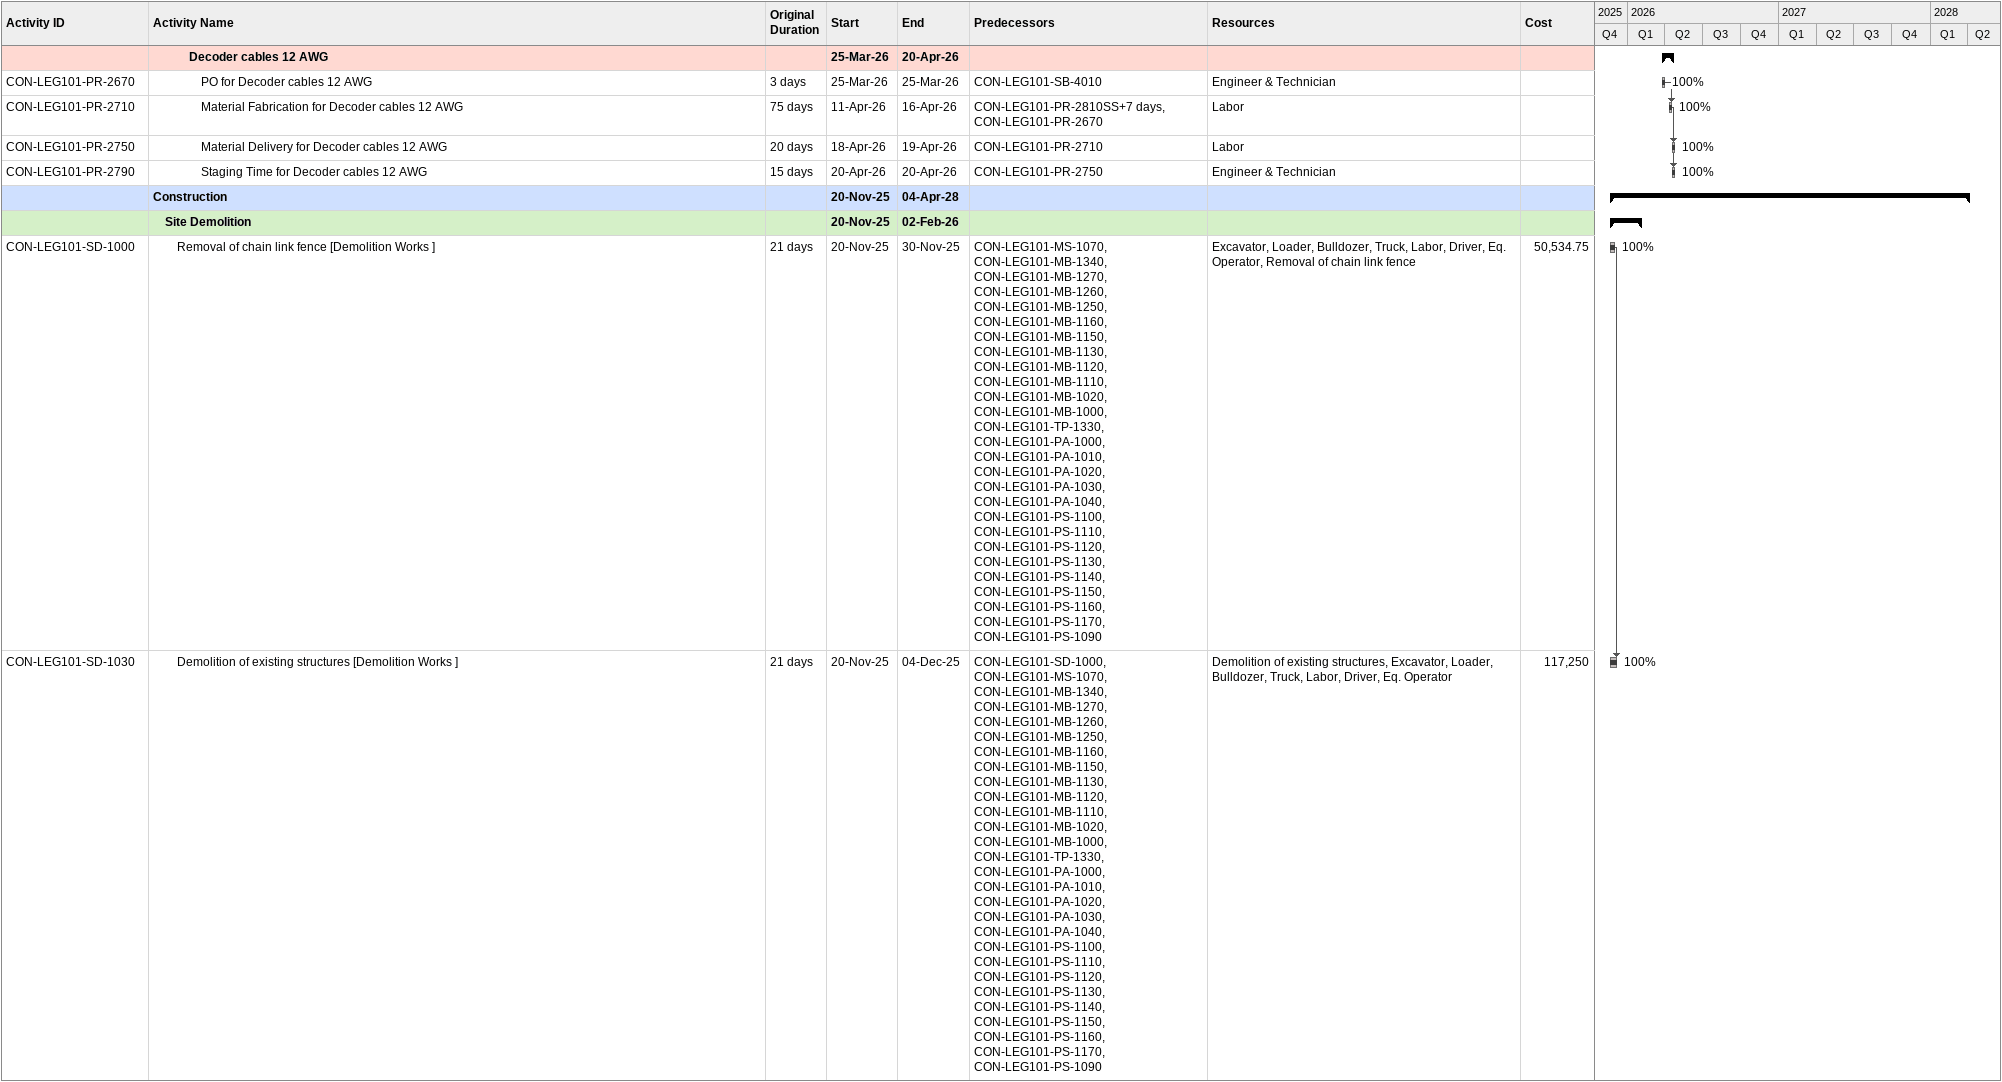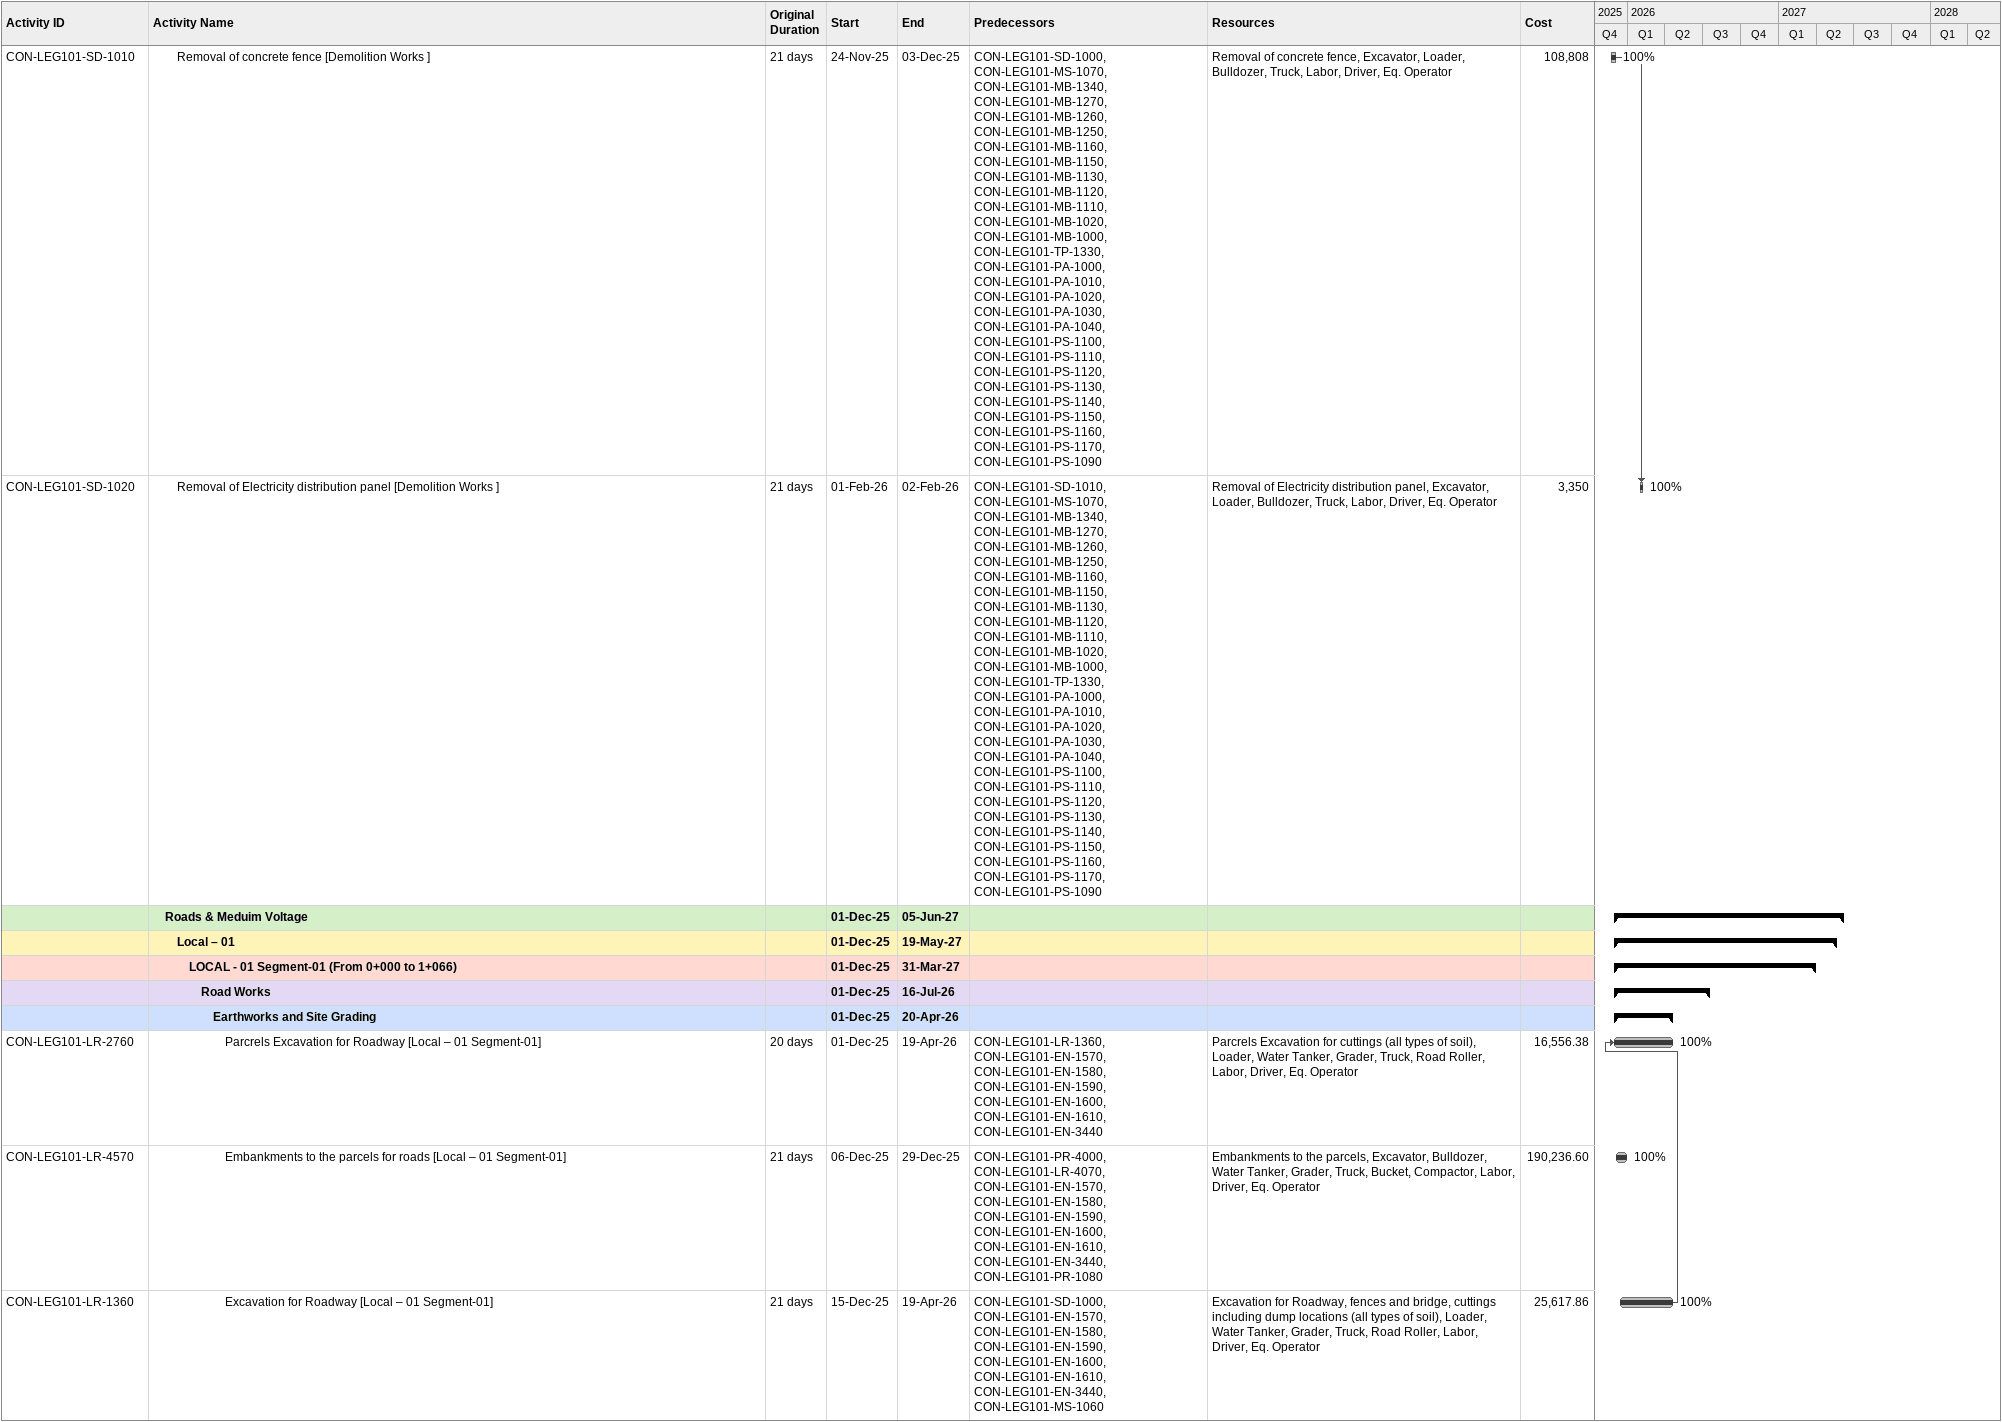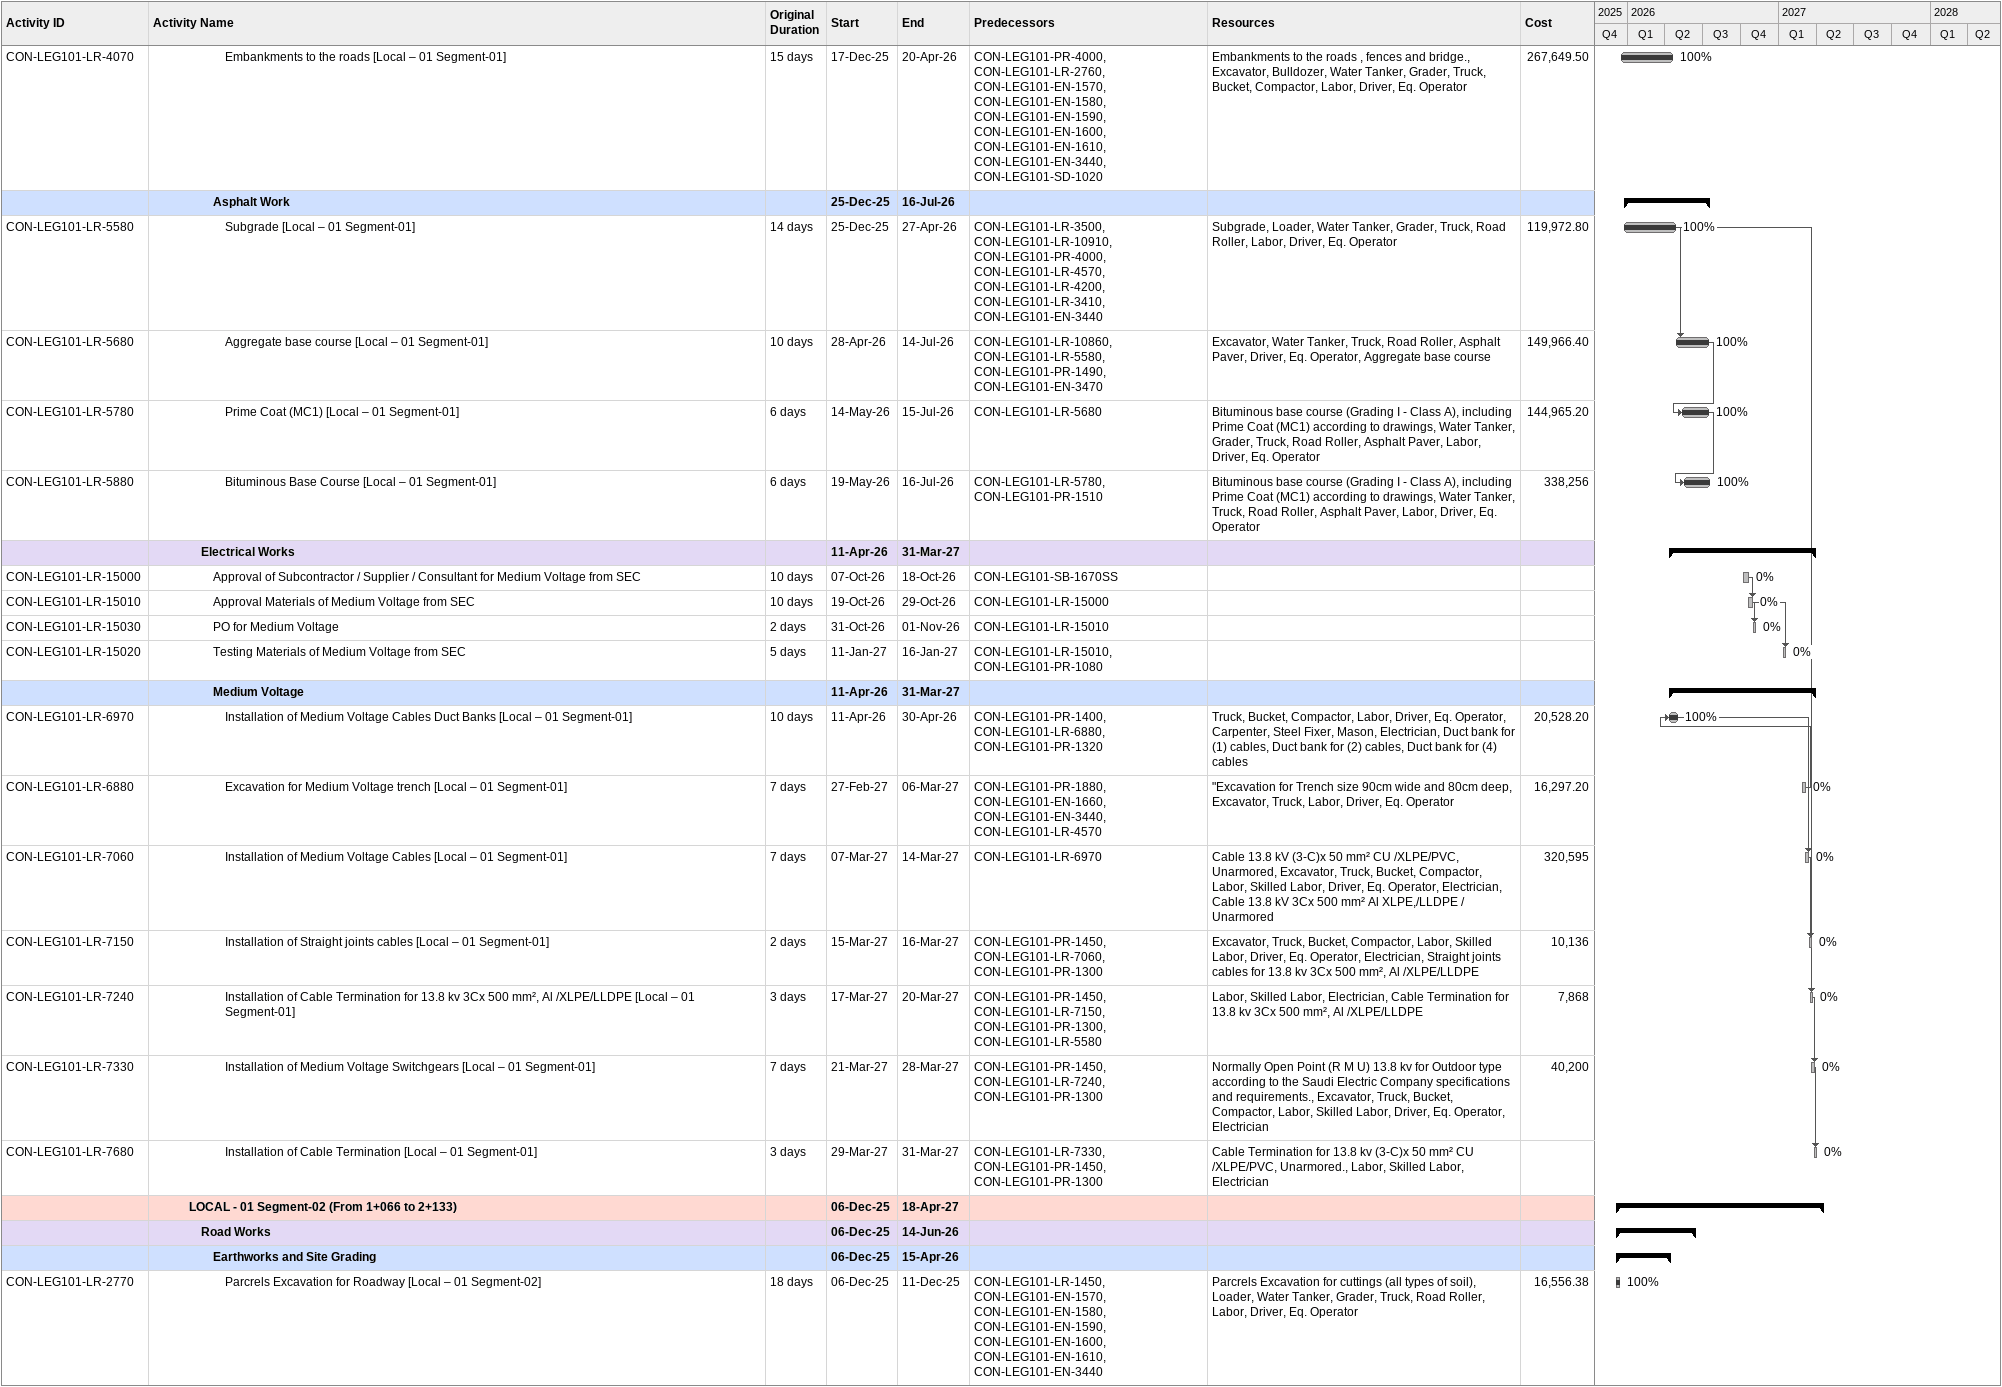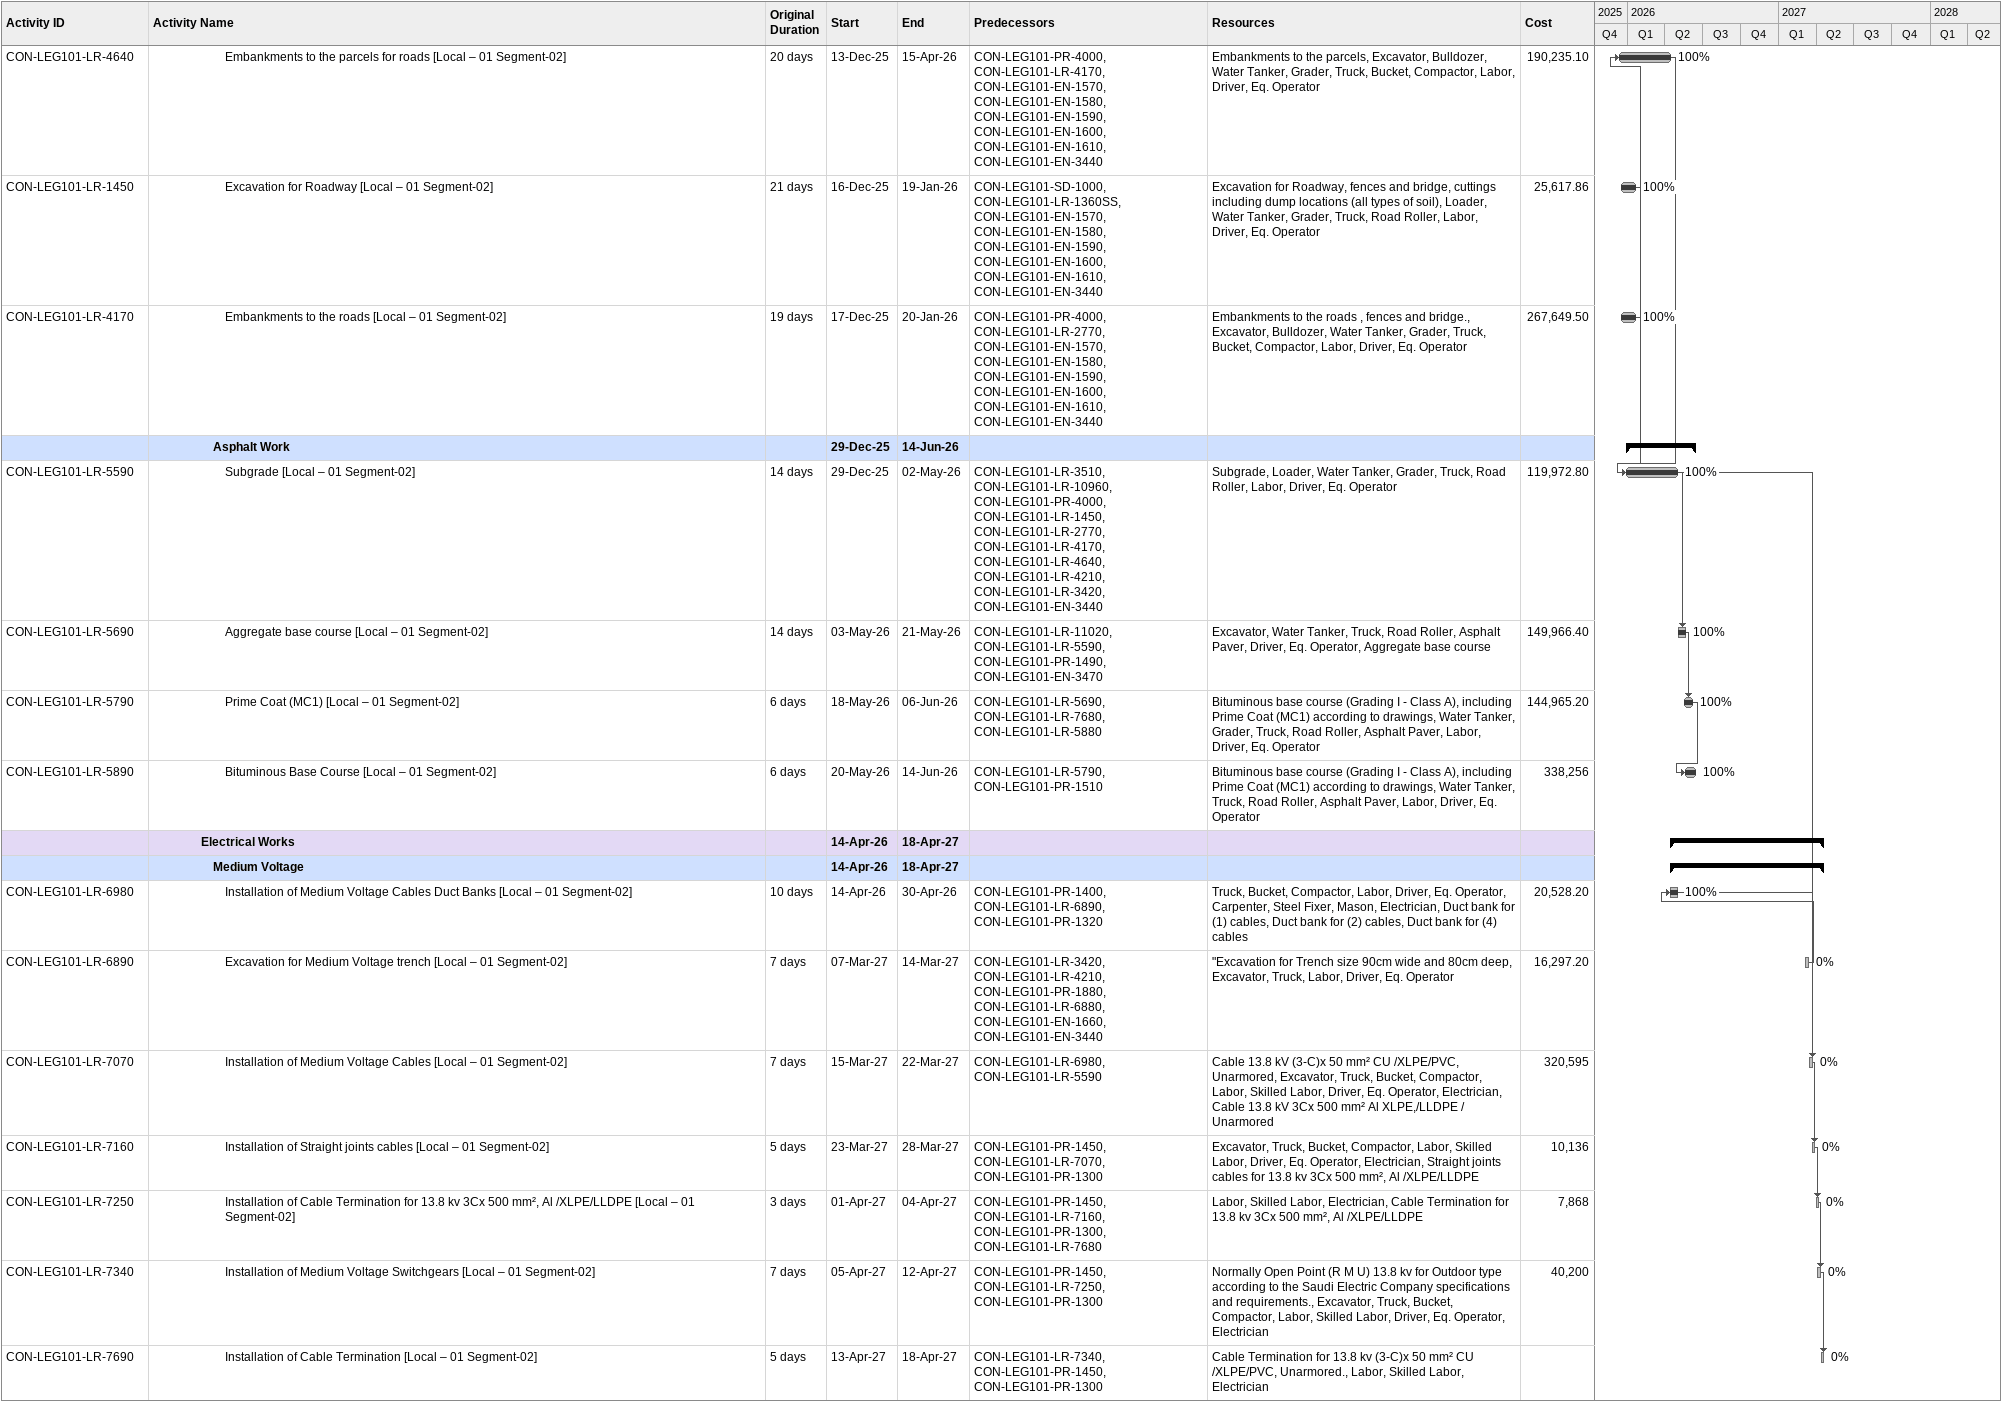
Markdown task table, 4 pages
| ID | Level | Task | Original duration | Start | Finish | Predecessors | Resources | % complete | Cost |
|---|---|---|---|---|---|---|---|---|---|
|  | 4 | **Decoder cables 12 AWG** |  | 2026-03-25 | 2026-04-20 |  |  |  |  |
| CON-LEG101-PR-2670 | 5 | PO for Decoder cables 12 AWG | 3d | 2026-03-25 | 2026-03-25 | CON-LEG101-SB-4010 | Engineer & Technician | 100 |  |
| CON-LEG101-PR-2710 | 5 | Material Fabrication for Decoder cables 12 AWG | 75d | 2026-04-11 | 2026-04-16 | CON-LEG101-PR-2810SS+7d, CON-LEG101-PR-2670 | Labor | 100 |  |
| CON-LEG101-PR-2750 | 5 | Material Delivery for Decoder cables 12 AWG | 20d | 2026-04-18 | 2026-04-19 | CON-LEG101-PR-2710 | Labor | 100 |  |
| CON-LEG101-PR-2790 | 5 | Staging Time for Decoder cables 12 AWG | 15d | 2026-04-20 | 2026-04-20 | CON-LEG101-PR-2750 | Engineer & Technician | 100 |  |
|  | 1 | **Construction** |  | 2025-11-20 | 2028-04-04 |  |  |  |  |
|  | 2 | **Site Demolition** |  | 2025-11-20 | 2026-02-02 |  |  |  |  |
| CON-LEG101-SD-1000 | 3 | Removal of chain link fence [Demolition Works ] | 21d | 2025-11-20 | 2025-11-30 | CON-LEG101-MS-1070, CON-LEG101-MB-1340, CON-LEG101-MB-1270, CON-LEG101-MB-1260, CON-LEG101-MB-1250, CON-LEG101-MB-1160, CON-LEG101-MB-1150, CON-LEG101-MB-1130, CON-LEG101-MB-1120, CON-LEG101-MB-1110, CON-LEG101-MB-1020, CON-LEG101-MB-1000, CON-LEG101-TP-1330, CON-LEG101-PA-1000, CON-LEG101-PA-1010, CON-LEG101-PA-1020, CON-LEG101-PA-1030, CON-LEG101-PA-1040, CON-LEG101-PS-1100, CON-LEG101-PS-1110, CON-LEG101-PS-1120, CON-LEG101-PS-1130, CON-LEG101-PS-1140, CON-LEG101-PS-1150, CON-LEG101-PS-1160, CON-LEG101-PS-1170, CON-LEG101-PS-1090 | Excavator, Loader, Bulldozer, Truck, Labor, Driver, Eq. Operator, Removal of chain link fence | 100 | 50534.75 |
| CON-LEG101-SD-1030 | 3 | Demolition of existing structures [Demolition Works ] | 21d | 2025-11-20 | 2025-12-04 | CON-LEG101-SD-1000, CON-LEG101-MS-1070, CON-LEG101-MB-1340, CON-LEG101-MB-1270, CON-LEG101-MB-1260, CON-LEG101-MB-1250, CON-LEG101-MB-1160, CON-LEG101-MB-1150, CON-LEG101-MB-1130, CON-LEG101-MB-1120, CON-LEG101-MB-1110, CON-LEG101-MB-1020, CON-LEG101-MB-1000, CON-LEG101-TP-1330, CON-LEG101-PA-1000, CON-LEG101-PA-1010, CON-LEG101-PA-1020, CON-LEG101-PA-1030, CON-LEG101-PA-1040, CON-LEG101-PS-1100, CON-LEG101-PS-1110, CON-LEG101-PS-1120, CON-LEG101-PS-1130, CON-LEG101-PS-1140, CON-LEG101-PS-1150, CON-LEG101-PS-1160, CON-LEG101-PS-1170, CON-LEG101-PS-1090 | Demolition of existing structures, Excavator, Loader, Bulldozer, Truck, Labor, Driver, Eq. Operator | 100 | 117250 |
| CON-LEG101-SD-1010 | 3 | Removal of concrete fence [Demolition Works ] | 21d | 2025-11-24 | 2025-12-03 | CON-LEG101-SD-1000, CON-LEG101-MS-1070, CON-LEG101-MB-1340, CON-LEG101-MB-1270, CON-LEG101-MB-1260, CON-LEG101-MB-1250, CON-LEG101-MB-1160, CON-LEG101-MB-1150, CON-LEG101-MB-1130, CON-LEG101-MB-1120, CON-LEG101-MB-1110, CON-LEG101-MB-1020, CON-LEG101-MB-1000, CON-LEG101-TP-1330, CON-LEG101-PA-1000, CON-LEG101-PA-1010, CON-LEG101-PA-1020, CON-LEG101-PA-1030, CON-LEG101-PA-1040, CON-LEG101-PS-1100, CON-LEG101-PS-1110, CON-LEG101-PS-1120, CON-LEG101-PS-1130, CON-LEG101-PS-1140, CON-LEG101-PS-1150, CON-LEG101-PS-1160, CON-LEG101-PS-1170, CON-LEG101-PS-1090 | Removal of concrete fence, Excavator, Loader, Bulldozer, Truck, Labor, Driver, Eq. Operator | 100 | 108808 |
| CON-LEG101-SD-1020 | 3 | Removal of Electricity distribution panel [Demolition Works ] | 21d | 2026-02-01 | 2026-02-02 | CON-LEG101-SD-1010, CON-LEG101-MS-1070, CON-LEG101-MB-1340, CON-LEG101-MB-1270, CON-LEG101-MB-1260, CON-LEG101-MB-1250, CON-LEG101-MB-1160, CON-LEG101-MB-1150, CON-LEG101-MB-1130, CON-LEG101-MB-1120, CON-LEG101-MB-1110, CON-LEG101-MB-1020, CON-LEG101-MB-1000, CON-LEG101-TP-1330, CON-LEG101-PA-1000, CON-LEG101-PA-1010, CON-LEG101-PA-1020, CON-LEG101-PA-1030, CON-LEG101-PA-1040, CON-LEG101-PS-1100, CON-LEG101-PS-1110, CON-LEG101-PS-1120, CON-LEG101-PS-1130, CON-LEG101-PS-1140, CON-LEG101-PS-1150, CON-LEG101-PS-1160, CON-LEG101-PS-1170, CON-LEG101-PS-1090 | Removal of Electricity distribution panel, Excavator, Loader, Bulldozer, Truck, Labor, Driver, Eq. Operator | 100 | 3350 |
|  | 2 | **Roads & Meduim Voltage** |  | 2025-12-01 | 2027-06-05 |  |  |  |  |
|  | 3 | **Local – 01** |  | 2025-12-01 | 2027-05-19 |  |  |  |  |
|  | 4 | **LOCAL - 01 Segment-01 (From 0+000 to 1+066)** |  | 2025-12-01 | 2027-03-31 |  |  |  |  |
|  | 5 | **Road Works** |  | 2025-12-01 | 2026-07-16 |  |  |  |  |
|  | 6 | **Earthworks and Site Grading** |  | 2025-12-01 | 2026-04-20 |  |  |  |  |
| CON-LEG101-LR-2760 | 7 | Parcrels Excavation for Roadway [Local – 01 Segment-01] | 20d | 2025-12-01 | 2026-04-19 | CON-LEG101-LR-1360, CON-LEG101-EN-1570, CON-LEG101-EN-1580, CON-LEG101-EN-1590, CON-LEG101-EN-1600, CON-LEG101-EN-1610, CON-LEG101-EN-3440 | Parcrels Excavation for cuttings (all types of soil), Loader, Water Tanker, Grader, Truck, Road Roller, Labor, Driver, Eq. Operator | 100 | 16556.38 |
| CON-LEG101-LR-4570 | 7 | Embankments to the parcels for roads [Local – 01 Segment-01] | 21d | 2025-12-06 | 2025-12-29 | CON-LEG101-PR-4000, CON-LEG101-LR-4070, CON-LEG101-EN-1570, CON-LEG101-EN-1580, CON-LEG101-EN-1590, CON-LEG101-EN-1600, CON-LEG101-EN-1610, CON-LEG101-EN-3440, CON-LEG101-PR-1080 | Embankments to the parcels, Excavator, Bulldozer, Water Tanker, Grader, Truck, Bucket, Compactor, Labor, Driver, Eq. Operator | 100 | 190236.60 |
| CON-LEG101-LR-1360 | 7 | Excavation for Roadway [Local – 01 Segment-01] | 21d | 2025-12-15 | 2026-04-19 | CON-LEG101-SD-1000, CON-LEG101-EN-1570, CON-LEG101-EN-1580, CON-LEG101-EN-1590, CON-LEG101-EN-1600, CON-LEG101-EN-1610, CON-LEG101-EN-3440, CON-LEG101-MS-1060 | Excavation for Roadway, fences and bridge, cuttings including dump locations (all types of soil), Loader, Water Tanker, Grader, Truck, Road Roller, Labor, Driver, Eq. Operator | 100 | 25617.86 |
| CON-LEG101-LR-4070 | 7 | Embankments to the roads [Local – 01 Segment-01] | 15d | 2025-12-17 | 2026-04-20 | CON-LEG101-PR-4000, CON-LEG101-LR-2760, CON-LEG101-EN-1570, CON-LEG101-EN-1580, CON-LEG101-EN-1590, CON-LEG101-EN-1600, CON-LEG101-EN-1610, CON-LEG101-EN-3440, CON-LEG101-SD-1020 | Embankments to the roads , fences and bridge., Excavator, Bulldozer, Water Tanker, Grader, Truck, Bucket, Compactor, Labor, Driver, Eq. Operator | 100 | 267649.50 |
|  | 6 | **Asphalt Work** |  | 2025-12-25 | 2026-07-16 |  |  |  |  |
| CON-LEG101-LR-5580 | 7 | Subgrade [Local – 01 Segment-01] | 14d | 2025-12-25 | 2026-04-27 | CON-LEG101-LR-3500, CON-LEG101-LR-10910, CON-LEG101-PR-4000, CON-LEG101-LR-4570, CON-LEG101-LR-4200, CON-LEG101-LR-3410, CON-LEG101-EN-3440 | Subgrade, Loader, Water Tanker, Grader, Truck, Road Roller, Labor, Driver, Eq. Operator | 100 | 119972.80 |
| CON-LEG101-LR-5680 | 7 | Aggregate base course [Local – 01 Segment-01] | 10d | 2026-04-28 | 2026-07-14 | CON-LEG101-LR-10860, CON-LEG101-LR-5580, CON-LEG101-PR-1490, CON-LEG101-EN-3470 | Excavator, Water Tanker, Truck, Road Roller, Asphalt Paver, Driver, Eq. Operator, Aggregate base course | 100 | 149966.40 |
| CON-LEG101-LR-5780 | 7 | Prime Coat (MC1) [Local – 01 Segment-01] | 6d | 2026-05-14 | 2026-07-15 | CON-LEG101-LR-5680 | Bituminous base course (Grading I - Class A), including Prime Coat (MC1) according to drawings, Water Tanker, Grader, Truck, Road Roller, Asphalt Paver, Labor, Driver, Eq. Operator | 100 | 144965.20 |
| CON-LEG101-LR-5880 | 7 | Bituminous Base Course [Local – 01 Segment-01] | 6d | 2026-05-19 | 2026-07-16 | CON-LEG101-LR-5780, CON-LEG101-PR-1510 | Bituminous base course (Grading I - Class A), including Prime Coat (MC1) according to drawings, Water Tanker, Truck, Road Roller, Asphalt Paver, Labor, Driver, Eq. Operator | 100 | 338256 |
|  | 5 | **Electrical Works** |  | 2026-04-11 | 2027-03-31 |  |  |  |  |
| CON-LEG101-LR-15000 | 6 | Approval of Subcontractor / Supplier / Consultant for Medium Voltage from SEC | 10d | 2026-10-07 | 2026-10-18 | CON-LEG101-SB-1670SS |  | 0 |  |
| CON-LEG101-LR-15010 | 6 | Approval Materials of Medium Voltage from SEC | 10d | 2026-10-19 | 2026-10-29 | CON-LEG101-LR-15000 |  | 0 |  |
| CON-LEG101-LR-15030 | 6 | PO for Medium Voltage | 2d | 2026-10-31 | 2026-11-01 | CON-LEG101-LR-15010 |  | 0 |  |
| CON-LEG101-LR-15020 | 6 | Testing Materials of Medium Voltage from SEC | 5d | 2027-01-11 | 2027-01-16 | CON-LEG101-LR-15010, CON-LEG101-PR-1080 |  | 0 |  |
|  | 6 | **Medium Voltage** |  | 2026-04-11 | 2027-03-31 |  |  |  |  |
| CON-LEG101-LR-6970 | 7 | Installation of Medium Voltage Cables Duct Banks [Local – 01 Segment-01] | 10d | 2026-04-11 | 2026-04-30 | CON-LEG101-PR-1400, CON-LEG101-LR-6880, CON-LEG101-PR-1320 | Truck, Bucket, Compactor, Labor, Driver, Eq. Operator, Carpenter, Steel Fixer, Mason, Electrician, Duct bank for (1) cables, Duct bank for (2) cables, Duct bank for (4) cables | 100 | 20528.20 |
| CON-LEG101-LR-6880 | 7 | Excavation for Medium Voltage trench [Local – 01 Segment-01] | 7d | 2027-02-27 | 2027-03-06 | CON-LEG101-PR-1880, CON-LEG101-EN-1660, CON-LEG101-EN-3440, CON-LEG101-LR-4570 | "Excavation for Trench size 90cm wide and 80cm deep, Excavator, Truck, Labor, Driver, Eq. Operator | 0 | 16297.20 |
| CON-LEG101-LR-7060 | 7 | Installation of Medium Voltage Cables [Local – 01 Segment-01] | 7d | 2027-03-07 | 2027-03-14 | CON-LEG101-LR-6970 | Cable 13.8 kV (3-C)x 50 mm² CU /XLPE/PVC, Unarmored, Excavator, Truck, Bucket, Compactor, Labor, Skilled Labor, Driver, Eq. Operator, Electrician, Cable 13.8 kV 3Cx 500 mm² Al XLPE,/LLDPE / Unarmored | 0 | 320595 |
| CON-LEG101-LR-7150 | 7 | Installation of Straight joints cables [Local – 01 Segment-01] | 2d | 2027-03-15 | 2027-03-16 | CON-LEG101-PR-1450, CON-LEG101-LR-7060, CON-LEG101-PR-1300 | Excavator, Truck, Bucket, Compactor, Labor, Skilled Labor, Driver, Eq. Operator, Electrician, Straight joints cables for 13.8 kv 3Cx 500 mm², Al /XLPE/LLDPE | 0 | 10136 |
| CON-LEG101-LR-7240 | 7 | Installation of Cable Termination for 13.8 kv 3Cx 500 mm², Al /XLPE/LLDPE [Local – 01 Segment-01] | 3d | 2027-03-17 | 2027-03-20 | CON-LEG101-PR-1450, CON-LEG101-LR-7150, CON-LEG101-PR-1300, CON-LEG101-LR-5580 | Labor, Skilled Labor, Electrician, Cable Termination for 13.8 kv 3Cx 500 mm², Al /XLPE/LLDPE | 0 | 7868 |
| CON-LEG101-LR-7330 | 7 | Installation of Medium Voltage Switchgears [Local – 01 Segment-01] | 7d | 2027-03-21 | 2027-03-28 | CON-LEG101-PR-1450, CON-LEG101-LR-7240, CON-LEG101-PR-1300 | Normally Open Point (R M U) 13.8 kv for Outdoor type according to the Saudi Electric Company specifications and requirements., Excavator, Truck, Bucket, Compactor, Labor, Skilled Labor, Driver, Eq. Operator, Electrician | 0 | 40200 |
| CON-LEG101-LR-7680 | 7 | Installation of Cable Termination [Local – 01 Segment-01] | 3d | 2027-03-29 | 2027-03-31 | CON-LEG101-LR-7330, CON-LEG101-PR-1450, CON-LEG101-PR-1300 | Cable Termination for 13.8 kv (3-C)x 50 mm² CU /XLPE/PVC, Unarmored., Labor, Skilled Labor, Electrician | 0 |  |
|  | 4 | **LOCAL - 01 Segment-02 (From 1+066 to 2+133)** |  | 2025-12-06 | 2027-04-18 |  |  |  |  |
|  | 5 | **Road Works** |  | 2025-12-06 | 2026-06-14 |  |  |  |  |
|  | 6 | **Earthworks and Site Grading** |  | 2025-12-06 | 2026-04-15 |  |  |  |  |
| CON-LEG101-LR-2770 | 7 | Parcrels Excavation for Roadway [Local – 01 Segment-02] | 18d | 2025-12-06 | 2025-12-11 | CON-LEG101-LR-1450, CON-LEG101-EN-1570, CON-LEG101-EN-1580, CON-LEG101-EN-1590, CON-LEG101-EN-1600, CON-LEG101-EN-1610, CON-LEG101-EN-3440 | Parcrels Excavation for cuttings (all types of soil), Loader, Water Tanker, Grader, Truck, Road Roller, Labor, Driver, Eq. Operator | 100 | 16556.38 |
| CON-LEG101-LR-4640 | 7 | Embankments to the parcels for roads [Local – 01 Segment-02] | 20d | 2025-12-13 | 2026-04-15 | CON-LEG101-PR-4000, CON-LEG101-LR-4170, CON-LEG101-EN-1570, CON-LEG101-EN-1580, CON-LEG101-EN-1590, CON-LEG101-EN-1600, CON-LEG101-EN-1610, CON-LEG101-EN-3440 | Embankments to the parcels, Excavator, Bulldozer, Water Tanker, Grader, Truck, Bucket, Compactor, Labor, Driver, Eq. Operator | 100 | 190235.10 |
| CON-LEG101-LR-1450 | 7 | Excavation for Roadway [Local – 01 Segment-02] | 21d | 2025-12-16 | 2026-01-19 | CON-LEG101-SD-1000, CON-LEG101-LR-1360SS, CON-LEG101-EN-1570, CON-LEG101-EN-1580, CON-LEG101-EN-1590, CON-LEG101-EN-1600, CON-LEG101-EN-1610, CON-LEG101-EN-3440 | Excavation for Roadway, fences and bridge, cuttings including dump locations (all types of soil), Loader, Water Tanker, Grader, Truck, Road Roller, Labor, Driver, Eq. Operator | 100 | 25617.86 |
| CON-LEG101-LR-4170 | 7 | Embankments to the roads [Local – 01 Segment-02] | 19d | 2025-12-17 | 2026-01-20 | CON-LEG101-PR-4000, CON-LEG101-LR-2770, CON-LEG101-EN-1570, CON-LEG101-EN-1580, CON-LEG101-EN-1590, CON-LEG101-EN-1600, CON-LEG101-EN-1610, CON-LEG101-EN-3440 | Embankments to the roads , fences and bridge., Excavator, Bulldozer, Water Tanker, Grader, Truck, Bucket, Compactor, Labor, Driver, Eq. Operator | 100 | 267649.50 |
|  | 6 | **Asphalt Work** |  | 2025-12-29 | 2026-06-14 |  |  |  |  |
| CON-LEG101-LR-5590 | 7 | Subgrade [Local – 01 Segment-02] | 14d | 2025-12-29 | 2026-05-02 | CON-LEG101-LR-3510, CON-LEG101-LR-10960, CON-LEG101-PR-4000, CON-LEG101-LR-1450, CON-LEG101-LR-2770, CON-LEG101-LR-4170, CON-LEG101-LR-4640, CON-LEG101-LR-4210, CON-LEG101-LR-3420, CON-LEG101-EN-3440 | Subgrade, Loader, Water Tanker, Grader, Truck, Road Roller, Labor, Driver, Eq. Operator | 100 | 119972.80 |
| CON-LEG101-LR-5690 | 7 | Aggregate base course [Local – 01 Segment-02] | 14d | 2026-05-03 | 2026-05-21 | CON-LEG101-LR-11020, CON-LEG101-LR-5590, CON-LEG101-PR-1490, CON-LEG101-EN-3470 | Excavator, Water Tanker, Truck, Road Roller, Asphalt Paver, Driver, Eq. Operator, Aggregate base course | 100 | 149966.40 |
| CON-LEG101-LR-5790 | 7 | Prime Coat (MC1) [Local – 01 Segment-02] | 6d | 2026-05-18 | 2026-06-06 | CON-LEG101-LR-5690, CON-LEG101-LR-7680, CON-LEG101-LR-5880 | Bituminous base course (Grading I - Class A), including Prime Coat (MC1) according to drawings, Water Tanker, Grader, Truck, Road Roller, Asphalt Paver, Labor, Driver, Eq. Operator | 100 | 144965.20 |
| CON-LEG101-LR-5890 | 7 | Bituminous Base Course [Local – 01 Segment-02] | 6d | 2026-05-20 | 2026-06-14 | CON-LEG101-LR-5790, CON-LEG101-PR-1510 | Bituminous base course (Grading I - Class A), including Prime Coat (MC1) according to drawings, Water Tanker, Truck, Road Roller, Asphalt Paver, Labor, Driver, Eq. Operator | 100 | 338256 |
|  | 5 | **Electrical Works** |  | 2026-04-14 | 2027-04-18 |  |  |  |  |
|  | 6 | **Medium Voltage** |  | 2026-04-14 | 2027-04-18 |  |  |  |  |
| CON-LEG101-LR-6980 | 7 | Installation of Medium Voltage Cables Duct Banks [Local – 01 Segment-02] | 10d | 2026-04-14 | 2026-04-30 | CON-LEG101-PR-1400, CON-LEG101-LR-6890, CON-LEG101-PR-1320 | Truck, Bucket, Compactor, Labor, Driver, Eq. Operator, Carpenter, Steel Fixer, Mason, Electrician, Duct bank for (1) cables, Duct bank for (2) cables, Duct bank for (4) cables | 100 | 20528.20 |
| CON-LEG101-LR-6890 | 7 | Excavation for Medium Voltage trench [Local – 01 Segment-02] | 7d | 2027-03-07 | 2027-03-14 | CON-LEG101-LR-3420, CON-LEG101-LR-4210, CON-LEG101-PR-1880, CON-LEG101-LR-6880, CON-LEG101-EN-1660, CON-LEG101-EN-3440 | "Excavation for Trench size 90cm wide and 80cm deep, Excavator, Truck, Labor, Driver, Eq. Operator | 0 | 16297.20 |
| CON-LEG101-LR-7070 | 7 | Installation of Medium Voltage Cables [Local – 01 Segment-02] | 7d | 2027-03-15 | 2027-03-22 | CON-LEG101-LR-6980, CON-LEG101-LR-5590 | Cable 13.8 kV (3-C)x 50 mm² CU /XLPE/PVC, Unarmored, Excavator, Truck, Bucket, Compactor, Labor, Skilled Labor, Driver, Eq. Operator, Electrician, Cable 13.8 kV 3Cx 500 mm² Al XLPE,/LLDPE / Unarmored | 0 | 320595 |
| CON-LEG101-LR-7160 | 7 | Installation of Straight joints cables [Local – 01 Segment-02] | 5d | 2027-03-23 | 2027-03-28 | CON-LEG101-PR-1450, CON-LEG101-LR-7070, CON-LEG101-PR-1300 | Excavator, Truck, Bucket, Compactor, Labor, Skilled Labor, Driver, Eq. Operator, Electrician, Straight joints cables for 13.8 kv 3Cx 500 mm², Al /XLPE/LLDPE | 0 | 10136 |
| CON-LEG101-LR-7250 | 7 | Installation of Cable Termination for 13.8 kv 3Cx 500 mm², Al /XLPE/LLDPE [Local – 01 Segment-02] | 3d | 2027-04-01 | 2027-04-04 | CON-LEG101-PR-1450, CON-LEG101-LR-7160, CON-LEG101-PR-1300, CON-LEG101-LR-7680 | Labor, Skilled Labor, Electrician, Cable Termination for 13.8 kv 3Cx 500 mm², Al /XLPE/LLDPE | 0 | 7868 |
| CON-LEG101-LR-7340 | 7 | Installation of Medium Voltage Switchgears [Local – 01 Segment-02] | 7d | 2027-04-05 | 2027-04-12 | CON-LEG101-PR-1450, CON-LEG101-LR-7250, CON-LEG101-PR-1300 | Normally Open Point (R M U) 13.8 kv for Outdoor type according to the Saudi Electric Company specifications and requirements., Excavator, Truck, Bucket, Compactor, Labor, Skilled Labor, Driver, Eq. Operator, Electrician | 0 | 40200 |
| CON-LEG101-LR-7690 | 7 | Installation of Cable Termination [Local – 01 Segment-02] | 5d | 2027-04-13 | 2027-04-18 | CON-LEG101-LR-7340, CON-LEG101-PR-1450, CON-LEG101-PR-1300 | Cable Termination for 13.8 kv (3-C)x 50 mm² CU /XLPE/PVC, Unarmored., Labor, Skilled Labor, Electrician | 0 |  |
